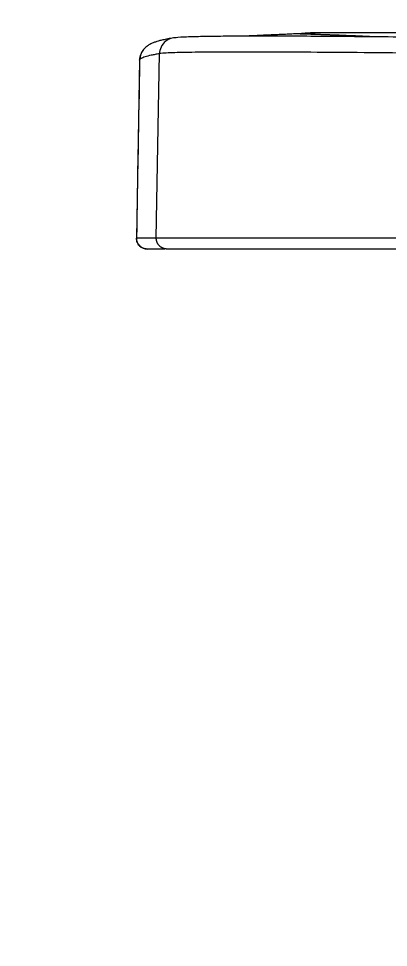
# Model space of a CAD drawing. Extents: x 0 to 3160, y 0 to 2315.
# Drawn here: x 2044.8 to 2078.9, y 579.6 to 665.4 of the extents above; entities that cross this region are included whole.
import ezdxf

# ---------------------------------------------------------------- set-up
doc = ezdxf.new("R2010")
doc.units = 0
doc.header["$LTSCALE"] = 4
doc.header["$MEASUREMENT"] = 0
doc.header["$PDMODE"] = 3
doc.header["$PDSIZE"] = -10
doc.layers.get('0').update_dxf_attribs({"linetype": 'CONTINUOUS'})
doc.layers.get('DEFPOINTS').update_dxf_attribs({"linetype": 'CONTINUOUS'})
doc.layers.add('1', color=7, linetype='CONTINUOUS', true_color=0xffffff)
doc.styles.add('Daelim Dimension', font='')
doc.styles.get('Daelim Dimension').set_extended_font_data('나눔고딕')
doc.dimstyles.new('DEFAULT', dxfattribs={"dimscale": 2, "dimtxt": 2, "dimasz": 2, "dimexe": 0, "dimexo": 2, "dimgap": 1, "dimtad": 1, "dimdec": 1, "dimzin": 9, "dimdsep": 46, "dimtxsty": 'Daelim Dimension', "dimcen": 0.5, "dimclrd": 252, "dimclre": 252, "dimclrt": 3, "dimadec": 1, "dimazin": 0, "dimtfac": 1, "dimtdec": 1, "dimtix": 1, "dimtmove": 0, "dimatfit": 3, "dimfxl": 1, "dimtolj": 1, "dimtzin": 1, "dimlwd": 9, "dimlwe": 9, "dimarcsym": 0})

# ---------------------------------------------------------------- blocks, each defined once
blk = doc.blocks.new('*D2')
at = {"color": 5, "lineweight": 9, "ltscale": 0.5, "transparency": 16777216}
for p, q in [((1741.295518273465, 1336.078545447044), (2418.230015357363, 1336.078545447044)), ((2416.230015357362, 461.471543949397), (2416.230015357363, 1328.078545447044)), ((2221.409677330765, 453.471543949397), (2418.230015357362, 453.471543949397))]:
    blk.add_line(p, q, dxfattribs=at)
at = {"color": 5, "ltscale": 0.5, "transparency": 16777216}
for points in [[(2414.896682024029, 1328.078545447044), (2417.563348690696, 1328.078545447044), (2416.230015357363, 1336.078545447044)], [(2414.896682024029, 461.471543949397), (2417.563348690696, 461.471543949397), (2416.230015357362, 453.471543949397)]]:
    blk.add_solid(points, dxfattribs=at)
at = {"layer": 'DEFPOINTS', "color": 0, "ltscale": 0.5, "transparency": 16777216}
for p in [(1737.295518273465, 1336.078545447044), (2416.230015357363, 1336.078545447044), (2217.409677330765, 453.471543949397)]:
    blk.add_point(p, dxfattribs=at)
at = {"color": 7, "ltscale": 0.5, "transparency": 16777216, "insert": (2400.524722081253, 893.0072777452452), "char_height": 20, "attachment_point": 5, "rotation": 90, "style": 'Daelim Dimension'}
blk.add_mtext('\\A1;(1140)', dxfattribs=at)

msp = doc.modelspace()

# ---------------------------------------------------------------- linework, layer by layer
at = {"layer": '1', "color": 7, "linetype": 'Continuous', "lineweight": 13}
for p, q in [((2057.464514330764, 645.1372040087467), (2057.760833330764, 662.1815050087466)), ((2055.626358330765, 645.1372040087467), (2055.634395330765, 645.1372040087467))]:
    msp.add_line(p, q, dxfattribs=at)
at = {"layer": '1', "color": 7, "linetype": 'Continuous', "lineweight": 18}
msp.add_line((2055.913240330764, 661.5726400087469), (2055.626358330765, 645.1372040087467), dxfattribs=at)
msp.add_arc((2056.626206330765, 645.1197520087467), 0.99999999937494, 178.9999999999982, 270, dxfattribs=at)
for points, degree, knots in [([(2087.479925157811, 663.6211402382337), (2086.157711600493, 663.6395629621538), (2083.569365941025, 663.6731091072879), (2079.770857899029, 663.7120503723813), (2076.191160460377, 663.746650461806), (2072.867289121434, 663.7740099762909), (2069.847939682294, 663.7913198738606), (2067.163132145971, 663.7981966962666), (2064.838309070227, 663.7936682191516), (2062.88604953316, 663.7781570537231), (2061.064683696547, 663.7471727575357), (2059.622923863916, 663.699289720485), (2059.08169047898, 663.6451844022572), (2058.937024615749, 663.6155487477417)], 3, [0, 0, 0, 0, 0.0934732789887186, 0.1848999676528796, 0.2745983764431369, 0.3625872085813766, 0.4488785997712128, 0.5334831344535627, 0.6164071333387173, 0.6976630648420789, 0.7772543323014072, 0.8934558100909902, 1, 1, 1, 1]), ([(2072.880205188853, 664.1197518103959), (2072.853729029045, 664.1197289795846), (2072.801211346648, 664.119683692757), (2072.72297976782, 664.1193190041636), (2072.645968909699, 664.118746737372), (2072.570165521877, 664.1179543366966), (2072.495566328383, 664.1169554060903), (2072.422166432906, 664.1157564200803), (2072.349962309842, 664.1143654181419), (2072.27895100056, 664.1127897319025), (2072.209130304109, 664.1110365764957), (2072.140498708425, 664.109112893821), (2072.073055388838, 664.1070253908852), (2072.006800189804, 664.1047805269372), (2071.941733609955, 664.1023845141876), (2071.87785681303, 664.0998433142358), (2071.815171536987, 664.0971626428941), (2071.75368009815, 664.0943479655957), (2071.69338542754, 664.0914044852866), (2071.634290839955, 664.0883371605032), (2071.558935188722, 664.08418923911), (2071.468004434807, 664.078760563983), (2071.362166623438, 664.0717707069048), (2071.259485115954, 664.0643178898122), (2071.159934019416, 664.0564191574399), (2071.063494469824, 664.0480912731423), (2070.970154374459, 664.039348054218), (2070.87990615933, 664.0302094294234), (2070.79276212801, 664.0206671270721), (2070.708695955248, 664.0108055777105), (2070.653862517705, 664.0037290001278), (2070.62691685829, 664.0002515043161)], 3, [0, 0, 0, 0, 0.0354777521649289, 0.0703730954112163, 0.1046901697752338, 0.1384330141045036, 0.1716055653416249, 0.2042116764710265, 0.2362551215557051, 0.267739599802869, 0.2986687396912565, 0.3290461031723074, 0.3588751899583828, 0.3881594419125818, 0.4169022475559581, 0.4451069433423096, 0.4727768000398769, 0.4999150508627991, 0.526524909046819, 0.5526095715111876, 0.5781722228018654, 0.6263539287160977, 0.6731725248490679, 0.7186391034097765, 0.7627648844375234, 0.80556108920677, 0.8470388301986193, 0.8872095079933402, 0.9260849397237944, 0.9636774543210186, 1, 1, 1, 1]), ([(2081.795378188755, 664.1197514940291), (2081.675484841232, 664.1197519353113), (2081.419311416409, 664.1197528486828), (2081.016936436433, 664.1197514326427), (2080.622754840234, 664.1197522733169), (2080.212800703782, 664.1197526140645), (2079.758947083236, 664.1197514751125), (2079.189460304194, 664.1197523646119), (2078.62141166232, 664.1197517713222), (2078.102541284615, 664.1197518215909), (2077.678851141359, 664.1197519972884), (2077.284485916014, 664.1197518534254), (2076.918855462894, 664.1197516582711), (2076.655648366818, 664.1197516412126), (2076.483594420321, 664.1197516773532), (2076.392148671274, 664.1197517044907), (2076.297734251345, 664.119751738006), (2076.200369925549, 664.1197517736769), (2076.100074967498, 664.1197518052404), (2075.996869453306, 664.1197518233485), (2075.8907742579, 664.1197518167814), (2075.781811177755, 664.1197517958594), (2075.67000287588, 664.1197517694332), (2075.555372859485, 664.119751745754), (2075.437945485543, 664.119751731429), (2075.317745978567, 664.1197517307874), (2075.194800448343, 664.119751745015), (2075.069135909053, 664.1197517711566), (2074.940780296591, 664.1197518012482), (2074.809762509684, 664.119751820318), (2074.676112450811, 664.1197518082045), (2074.539860678005, 664.1197517828259), (2074.401038802885, 664.1197517577452), (2074.259679451116, 664.1197517436726), (2074.115816291707, 664.1197517466785), (2073.969484033654, 664.1197517670957), (2073.820718555503, 664.1197517983405), (2073.669556547888, 664.1197518245203), (2073.516037100831, 664.1197518223075), (2073.360195146018, 664.1197518102026), (2073.202085080761, 664.1197518003769), (2073.041692488142, 664.1197517999422), (2072.934345713661, 664.1197518068907), (2072.880205188853, 664.1197518103959)], 3, [0, 0, 0, 0, 0.0378479801921219, 0.08102686101155901, 0.1278119128738841, 0.163634525848787, 0.2123727044230067, 0.2739545769285053, 0.348284398602721, 0.3981267825143373, 0.4449846762311005, 0.4888750670199193, 0.5298135306027496, 0.567815068631258, 0.577816821349176, 0.5881728796970307, 0.5988828344591128, 0.6099462678372954, 0.6213627542415294, 0.6331318611212544, 0.6452531444576609, 0.6577261357526679, 0.670550354361797, 0.6837253115661412, 0.697250511384694, 0.7111254514485791, 0.7253496239416333, 0.7399225166120371, 0.7548436138599425, 0.7701123979052403, 0.7857283452489359, 0.8016909154272153, 0.8179995622166831, 0.8346537376626234, 0.8516528932579567, 0.8689964812148242, 0.88668395583618, 0.9047147749943664, 0.9230883977981704, 0.941804275688904, 0.960861861789354, 0.9802606146949177, 1, 1, 1, 1]), ([(2058.9315193298, 663.6204365874651), (2058.747476696192, 663.5850685357964), (2058.413122483445, 663.5178518667249), (2057.986416365083, 663.4301559302089), (2057.654182840966, 663.3446165871633), (2057.414898767626, 663.2703532004484), (2057.242863560684, 663.2086384716044), (2057.078735645188, 663.1428179899499), (2056.841418417847, 663.0275008302615), (2056.556968709015, 662.8424007615081), (2056.261775186128, 662.559075467389), (2056.118789757434, 662.3207334439371), (2056.058575433517, 662.1851699944641)], 3, [0, 0, 0, 0, 0.1579022222925996, 0.3019034512763309, 0.4258833875951403, 0.5298429000687721, 0.5880211730833389, 0.6446626401972029, 0.7145061893362007, 0.7980042687766278, 0.8951892686368734, 1, 1, 1, 1]), ([(2059.305835545286, 663.650719505385), (2058.981599267337, 663.6575404172131), (2058.618538174988, 663.5616559290684), (2057.958181960132, 663.0427478037332), (2057.766910237008, 662.5691628554214), (2057.760835207743, 662.1815049450556)], 3, [0, 0, 0, 0, 0.4331769347039664, 0.4331769347039664, 1, 1, 1, 1]), ([(2058.237313020148, 644.1197518319577), (2058.230521211175, 644.1197518319577), (2058.223602002544, 644.1197518319577), (2058.102665648201, 644.1197518319577), (2057.990658422676, 644.1197518319577), (2057.747577099798, 644.1197518319577), (2057.547015176576, 644.1197518319577), (2057.294188944352, 644.1197518319577), (2057.111351743886, 644.1197518319577), (2057.041894403271, 644.1197518319577), (2056.995162911739, 644.1197518319577), (2056.917015412838, 644.1197518319577), (2056.866431119294, 644.1197518319577), (2056.809208662135, 644.1197518319577), (2056.765327609227, 644.1197518319577), (2056.714733697662, 644.1197518319577), (2056.665644523398, 644.1197518319577), (2056.653731138976, 644.1197518319577), (2056.645968208307, 644.1197518319577), (2056.634227020148, 644.1197518319577)], 2, [0, 0, 0, 0.0066695872132845, 0.0066695872132845, 0.148573931897101, 0.148573931897101, 0.432382621264734, 0.432382621264734, 0.5742869659485506, 0.5742869659485506, 0.7161913106323672, 0.7161913106323672, 0.7871434829742753, 0.7871434829742753, 0.8580956553161835, 0.8580956553161835, 0.9290478276580916, 0.964523913829046, 0.964523913829046, 1, 1, 1]), ([(2087.438676456524, 644.1197518319577), (2086.692149804422, 644.1197518319577), (2086.420690998209, 644.1197518319577), (2085.895191158787, 644.1197518319577), (2085.526593597307, 644.1197518319577), (2084.811543457313, 644.1197518319577), (2084.094930994494, 644.1197518319577), (2083.584455706709, 644.1197518319577), (2083.129991167886, 644.1197518319577), (2082.929273917872, 644.1197518319577), (2082.627523653679, 644.1197518319577), (2080.466485068961, 644.1197518319577), (2078.37808051646, 644.1197518319577), (2075.110805685902, 644.1197518319577), (2072.182941580864, 644.1197518319577), (2069.291966003683, 644.1197518319577), (2066.886824665686, 644.1197518319577), (2065.69050309781, 644.1197518319577), (2063.585239737065, 644.1197518319577), (2061.806181767056, 644.1197518319577), (2060.369473023849, 644.1197518319577), (2059.301629777819, 644.1197518319577), (2058.61136905782, 644.1197518319577), (2058.460361182613, 644.1197518319577)], 2, [0, 0, 0, 0.03125, 0.03125, 0.0625, 0.0625, 0.125, 0.125, 0.1875, 0.1875, 0.25, 0.25, 0.375, 0.375, 0.5, 0.5, 0.625, 0.625, 0.6875, 0.75, 0.8125, 0.875, 0.9375, 1, 1, 1])]:
    msp.add_open_spline(points, degree=degree, knots=knots, dxfattribs=at)
for points, degree in [([(2070.268350371733, 664.0045834364578), (2065.591764598989, 663.7967514782795)], 1), ([(2072.762684738323, 664.1114896773793), (2070.24576989539, 664.0018604740512)], 1), ([(2056.049515753043, 662.1639144717801), (2055.909272817353, 661.8403497261857), (2055.91377861097, 661.571756729843)], 2), ([(2055.915561177147, 661.5797045472386), (2055.916302372502, 661.5821111491236), (2055.91897800986, 661.58830840358), (2055.921653647219, 661.5945056580363)], 3)]:
    msp.add_open_spline(points, degree=degree, dxfattribs=at)
msp.add_rational_spline([(2070.626916361102, 664.0002463969436), (2070.508737977651, 664.0231071790381), (2070.38749370158, 664.0252317494446), (2070.266022967403, 664.0041829889265)], [1.204446828081754, 1.153612785770361, 1.112258347087312, 1.080383512032607], degree=3, dxfattribs=at)
at = {"layer": '1', "color": 7, "linetype": 'Continuous', "lineweight": 13}
for points, knots in [([(2077.709474625365, 663.7324411343347), (2077.596436575598, 663.7377243586138), (2077.190018080478, 663.7565459821049), (2076.494059266462, 663.7877233000936), (2075.626467431489, 663.8246327762595), (2074.768502559544, 663.8592235111109), (2074.153397563764, 663.8826795747786), (2073.774440672548, 663.8966635702104), (2073.627417013348, 663.9020350502656), (2073.480769819572, 663.907339232554), (2073.334498732181, 663.9125766695629), (2073.188603869861, 663.9177478994129), (2073.043085226086, 663.9228534857393), (2072.897942830133, 663.9278940069712), (2072.753176702191, 663.9328700646543), (2072.608786864869, 663.9377822655965), (2072.464773320687, 663.9426313311656), (2072.321136053751, 663.9474180123348), (2072.177875039784, 663.952143045422), (2072.034990247189, 663.9568071639119), (2071.89248163635, 663.9614110964144), (2071.750349166482, 663.9659555674057), (2071.608592773278, 663.9704413012164), (2071.467212456961, 663.9748690106217), (2071.326207958859, 663.9792394442075), (2071.185579972734, 663.9835532144402), (2071.045325662394, 663.9878115832139), (2070.905455617795, 663.9920141401358), (2070.765930390541, 663.9961666565773), (2070.673260517446, 663.9988894323092), (2070.626916816761, 664.0002510776781)], [0, 0, 0, 0, 0.0460329882804012, 0.1656839744290117, 0.2849036790858893, 0.4038452486008995, 0.5226629811710553, 0.5434590796301599, 0.5642454877287967, 0.585023035820886, 0.6057925554179198, 0.6265548791422377, 0.6473108406739283, 0.6680612746905613, 0.6888070167990243, 0.7095489035895093, 0.7302877735697458, 0.751024466175525, 0.7717598208202521, 0.7924946767094826, 0.8132298726689342, 0.8339662469804581, 0.8547046372288073, 0.8754458801623253, 0.896190811570944, 0.91694026628959, 0.9376950788003828, 0.9584560831108712, 0.9792241125915724, 1, 1, 1, 1]), ([(2057.760833331539, 662.1815049779361), (2057.622783912343, 662.1542505474649), (2057.34667581966, 662.0997398594923), (2056.875232128553, 662.0092684384144), (2056.389899568014, 661.8834599100269), (2056.030902302445, 661.7388737044771), (2055.955836287308, 661.6389596265167), (2055.922427617574, 661.5944921477744)], [0, 0, 0, 0, 0.1249910769814756, 0.2499905328760147, 0.4999704892492088, 0.7774582712126303, 1, 1, 1, 1]), ([(2087.415663270661, 662.1510151356069), (2086.952709726252, 662.1575256863694), (2086.029968279447, 662.1705022692299), (2084.194394325838, 662.1929720812982), (2081.01297836511, 662.2261484639107), (2074.823809667751, 662.2867940806368), (2066.859293370074, 662.3445459359191), (2061.799557900827, 662.3250269386144), (2059.590006565406, 662.282674577054), (2058.677642336051, 662.2541395941425), (2058.055173146328, 662.2234425643478), (2057.848707585204, 662.1940253164071), (2057.760833331532, 662.1815049779366)], [0, 0, 0, 0, 0.0316295020988942, 0.063042724007285, 0.125595915277594, 0.2506068264444897, 0.5000374559359071, 0.7493152705718328, 0.8112836768159141, 0.8747240953844894, 0.9466810514978752, 1, 1, 1, 1]), ([(2056.634227020301, 644.1197518319577), (2056.56877823667, 644.11975183194), (2056.503331071384, 644.126197919802), (2056.374948663989, 644.1517351831999), (2056.312016596387, 644.1708257272771), (2056.191083012444, 644.2209188713973), (2056.133084486423, 644.251920232788), (2056.024247135406, 644.3246442061923), (2055.973411001626, 644.3663650199628), (2055.880852441562, 644.4589250811364), (2055.839132303968, 644.5097620398105), (2055.766409508075, 644.6186011575087), (2055.735408647991, 644.6766006252724), (2055.685316312197, 644.7975361732379), (2055.666226075121, 644.8604692630702), (2055.640689219461, 644.9888537560132), (2055.634243232328, 645.054301984565), (2055.634243227917, 645.1197518314916)], [0, 0, 0, 0, 0.125, 0.125, 0.25, 0.25, 0.375, 0.375, 0.5, 0.5, 0.625, 0.625, 0.75, 0.75, 0.875, 0.875, 1, 1, 1, 1]), ([(2057.464516087993, 645.137204209836), (2057.427425846156, 645.1372040696201), (2057.392173650384, 645.1372039294042), (2057.34045795355, 645.1372037190795), (2057.323380572919, 645.1372036489715), (2057.289365124274, 645.1372035087552), (2057.272452629791, 645.1372034386472), (2057.22206068273, 645.137203228323), (2057.188932507305, 645.1372030881062), (2057.123787166034, 645.1372028076735), (2057.091766195778, 645.1372026674576), (2056.997272829637, 645.1372022468086), (2056.936385275986, 645.1372019663763), (2056.818744701785, 645.1372014055105), (2056.761976532157, 645.1372011250778), (2056.488345451558, 645.1371997229139), (2056.302402496025, 645.1371986011814), (2056.073681241768, 645.1371969185825), (2056.005823610706, 645.1371963577158), (2055.886833933862, 645.1371952359818), (2055.835724831614, 645.1371946751146), (2055.771363833614, 645.1371938338139), (2055.751958578828, 645.1371935533803), (2055.717198398627, 645.1371929925131), (2055.701828572282, 645.137192712079), (2055.675367998987, 645.1371921512114), (2055.66430990784, 645.1371918707773), (2055.646573737846, 645.1371913099097), (2055.639859844345, 645.1371910294752), (2055.635168586225, 645.1371907490416)], [0, 0, 0, 0, 0.0312499999999993, 0.0312499999999993, 0.046874999999999, 0.046874999999999, 0.0624999999999986, 0.0624999999999986, 0.09374999999999901, 0.09374999999999901, 0.1249999999999994, 0.1249999999999994, 0.1875000000000001, 0.1875000000000001, 0.2500000000000008, 0.2500000000000008, 0.5000000000000004, 0.5000000000000004, 0.6250000000000002, 0.6250000000000002, 0.7500000000000001, 0.7500000000000001, 0.8125000000000001, 0.8125000000000001, 0.875, 0.875, 0.9375, 0.9375, 1, 1, 1, 1]), ([(2087.405939906875, 645.1372042437774), (2087.341118407283, 645.137204235512), (2087.142089289297, 645.137202733813), (2086.791773801989, 645.1371953436592), (2086.337498847689, 645.1371855704583), (2085.832162141721, 645.1372012167885), (2085.273020002714, 645.1372317405358), (2084.6644074072, 645.1372278959179), (2084.000158703485, 645.1372110149246), (2083.274696165101, 645.1371941660532), (2082.479986902922, 645.1371934972826), (2081.608135322445, 645.1371951480755), (2080.650274023562, 645.1371943476656), (2079.597861555434, 645.1371998573154), (2078.442193687878, 645.1372313916631), (2077.177067672762, 645.1372583023835), (2075.798053768159, 645.1372710039809), (2074.30057898537, 645.1372566262667), (2072.67304119643, 645.1372136108157), (2070.905753021757, 645.1371941679313), (2069.039680184217, 645.1372175565366), (2067.177548703267, 645.1372201827321), (2065.440227004963, 645.1371976757432), (2063.907084589437, 645.1372156040547), (2062.594959656957, 645.1372245428925), (2061.488250306956, 645.1372109412237), (2060.565287392626, 645.1371969520542), (2059.81185900404, 645.1372229412441), (2059.213360919107, 645.1372391190912), (2058.747634071251, 645.1372330624745), (2058.388782276016, 645.1372153545758), (2058.113365069247, 645.137198520852), (2057.90212472894, 645.137202157523), (2057.740304012518, 645.1372042567141), (2057.616259062631, 645.1372036042944), (2057.527206096528, 645.1372047236914), (2057.482096484116, 645.1372043961396), (2057.464514355931, 645.1372042706957)], [0, 0, 0, 0, 0.0044848825782644, 0.0137514914331142, 0.0241038552019958, 0.0355528178978041, 0.0481061719420595, 0.0617838191954197, 0.0767143758580975, 0.0930799990073264, 0.1110491271159173, 0.1308496529736531, 0.1527319520350193, 0.1769769246235398, 0.2038790916310203, 0.2337173013568163, 0.2668017579737332, 0.3034402295126188, 0.3441745627395952, 0.3902034129127832, 0.442323346362477, 0.4979453729942293, 0.5533570387809857, 0.6063559001706984, 0.6557152313724521, 0.7018677562831429, 0.7452860940180762, 0.7854459207246871, 0.8216180868175772, 0.8537231961404863, 0.8822158476361138, 0.9075628716732154, 0.9302078094904138, 0.950631917651902, 0.9693188197911542, 0.9867408932476204, 1, 1, 1, 1])]:
    msp.add_open_spline(points, degree=3, knots=knots, dxfattribs=at)
for points in [[(2056.063948518959, 662.183105145155), (2055.972992458287, 661.9846389385166), (2055.925638757458, 661.7780162477407), (2055.922428028039, 661.5944921405853)], [(2055.922427617574, 661.5944921477744), (2055.826674735156, 656.1087250128244), (2055.730921852742, 650.6229578778712), (2055.635168970323, 645.137190742927)], [(2055.634243227917, 645.1197518314916), (2055.63424322848, 645.1255695973473), (2055.634293999102, 645.1313873631948), (2055.634395532052, 645.1372042429762)]]:
    msp.add_open_spline(points, degree=3, dxfattribs=at)
msp.add_rational_spline([(2058.460361182613, 644.1197518319573), (2057.86881450145, 644.1197528604353), (2057.454192455007, 644.5433690615764), (2057.46451638931, 645.1372042098369)], [1.175846400946728, 0.9413879722232033, 0.9413845330682388, 1.175836083481835], degree=3, dxfattribs=at)

# ---------------------------------------------------------------- dimensions: what is measured, and where the dimension line sits
at = {"color": 5, "ltscale": 0.5}
dim = msp.add_linear_dim(base=(2416.230015357363, 1336.078545447044), p1=(2217.409677330765, 453.471543949397), p2=(1737.295518273465, 1336.078545447044), angle=90, text='(1140)', dimstyle='DEFAULT', override={"dimtxt": 10, "dimasz": 4, "dimexe": 1, "dimdec": 0, "dimclrd": 5, "dimclre": 5, "dimclrt": 7}, dxfattribs=at)
dim.commit()
dim.dimension.update_dxf_attribs({"geometry": '*D2', "text_midpoint": (2416.230015357362, 893.0072777452452), "dimtype": 160})

doc.saveas('drawing.dxf')
